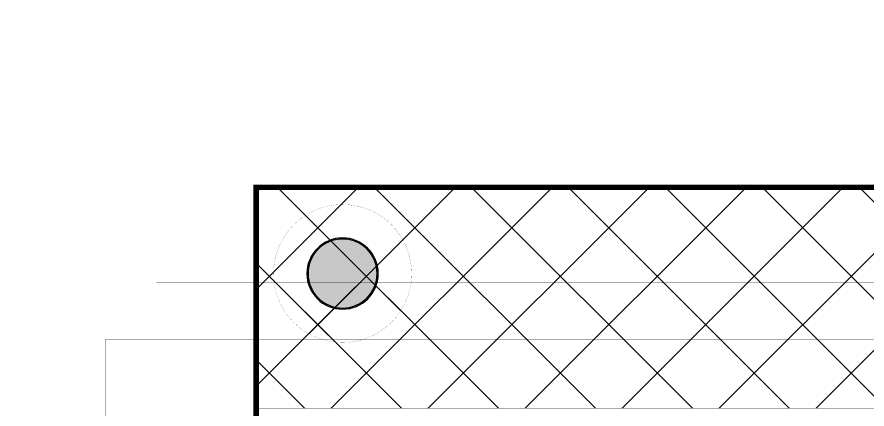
# Model space of a CAD drawing. Header units: millimetres. Extents: x -61 to 56, y -72 to 70.
# Drawn here: x -61.08 to -21.71, y 52.22 to 70.4 of the extents above; entities that cross this region are included whole.
import ezdxf

# ---------------------------------------------------------------- set-up
doc = ezdxf.new("R2010")
doc.units = ezdxf.units.MM
doc.header["$MEASUREMENT"] = 0
for name, color, linetype, true_color in [('02GND', 7, 'Continuous', 0x999966), ('03POWER', 7, 'Continuous', 0x008000), ('Board-Outline-Layer', 7, 'Continuous', 0xff00ff), ('Bottom-Layer', 7, 'Continuous', 0x0000ff), ('Bottom-Paste-Mask-Layer', 7, 'Continuous', 0x800000), ('Bottom-Solder-Mask-Layer', 7, 'Continuous', 0xaa00ff), ('Hole-Layer', 7, 'Continuous', 0x222222), ('Multi-Layer', 7, 'Continuous', 0xc0c0c0), ('Top-Layer', 7, 'Continuous', 0xff0000), ('Top-Paste-Mask-Layer', 7, 'Continuous', 0x808080), ('Top-Solder-Mask-Layer', 7, 'Continuous', 0x800080)]:
    doc.layers.add(name, color=color, linetype=linetype, true_color=true_color)
pattern_1 = [(45, (0, 0), (-2.24506, 2.24506), []), (135, (0, 0), (-2.24506, -2.24506), [])]

msp = doc.modelspace()

# ---------------------------------------------------------------- hatches: boundary and pattern name
at = {"layer": 'Bottom-Layer'}
msp.add_hatch(color=256, dxfattribs=at).paths.add_polyline_path([(-47.6, 58.5, 1), (-44.4, 58.5, 1)])
at = {"layer": 'Bottom-Paste-Mask-Layer'}
msp.add_hatch(color=256, dxfattribs=at).paths.add_polyline_path([(-47.6, 58.5, 1), (-44.4, 58.5, 1)])
at = {"layer": 'Bottom-Solder-Mask-Layer'}
msp.add_hatch(color=256, dxfattribs=at).paths.add_polyline_path([(-47.651, 58.5, 1), (-44.349, 58.5, 1)])
at = {"layer": 'Hole-Layer'}
msp.add_hatch(color=256, dxfattribs=at).paths.add_polyline_path([(-47.6, 58.5, 1), (-44.4, 58.5, 1)])
at = {"layer": 'Multi-Layer'}
h = msp.add_hatch(dxfattribs=at)
h.set_pattern_fill('ANSI37', color=256, style=0)
h.set_pattern_definition(pattern_1)
h.paths.add_polyline_path([(-50, 52.257), (-50, 62.5), (49.991, 62.5), (49.991, 52.257)])
h = msp.add_hatch(dxfattribs=at)
h.set_pattern_fill('ANSI37', color=256, style=0)
h.set_pattern_definition(pattern_1)
h.paths.add_polyline_path([(-49.2, 58.5, 1), (-42.8, 58.5, 1)])
msp.add_hatch(color=256, dxfattribs=at).paths.add_polyline_path([(-47.6, 58.5, 1), (-44.4, 58.5, 1)])
msp.add_hatch(color=256, dxfattribs=at).paths.add_polyline_path([(-47.6, 58.5, 1), (-44.4, 58.5, 1)])
msp.add_hatch(color=256, dxfattribs=at).paths.add_polyline_path([(-47.6, 58.5, 1), (-44.4, 58.5, 1)])
at = {"layer": 'Top-Layer'}
msp.add_hatch(color=256, dxfattribs=at).paths.add_polyline_path([(-47.6, 58.5, 1), (-44.4, 58.5, 1)])
at = {"layer": 'Top-Paste-Mask-Layer'}
msp.add_hatch(color=256, dxfattribs=at).paths.add_polyline_path([(-47.6, 58.5, 1), (-44.4, 58.5, 1)])
at = {"layer": 'Top-Solder-Mask-Layer'}
msp.add_hatch(color=256, dxfattribs=at).paths.add_polyline_path([(-47.651, 58.5, 1), (-44.349, 58.5, 1)])

# ---------------------------------------------------------------- linework, layer by layer
at = {"layer": '02GND', "const_width": 0.00508}
msp.add_lwpolyline([(-55.987, -65.689), (-55.987, 65.092), (56.11, 65.092), (56.11, -65.689)], close=True, dxfattribs=at)
at = {"layer": '03POWER', "const_width": 0.00508}
msp.add_lwpolyline([(-61.075, -68.281), (-61.075, 70.393), (53.654, 70.393), (53.654, -68.281)], close=True, dxfattribs=at)
at = {"layer": 'Board-Outline-Layer', "const_width": 0.254}
msp.add_lwpolyline([(-50, -62.5), (-50, 62.5), (50, 62.5), (50, -62.5)], close=True, dxfattribs=at)
at = {"layer": 'Bottom-Layer'}
msp.add_lwpolyline([(-47.6, 58.5, 1), (-44.4, 58.5, 1)], format="xyb", close=True, dxfattribs=at)
at = {"layer": 'Bottom-Layer', "const_width": 0.00508}
msp.add_lwpolyline([(-54.628, -65.079), (-54.628, 58.07), (53.522, 58.07), (53.522, -65.079)], close=True, dxfattribs=at)
at = {"layer": 'Bottom-Paste-Mask-Layer'}
msp.add_lwpolyline([(-47.6, 58.5, 1), (-44.4, 58.5, 1)], format="xyb", close=True, dxfattribs=at)
at = {"layer": 'Bottom-Solder-Mask-Layer'}
msp.add_lwpolyline([(-47.651, 58.5, 1), (-44.349, 58.5), (-44.349, 58.5, 1), (-47.651, 58.5)], format="xyb", dxfattribs=at)
at = {"layer": 'Hole-Layer'}
msp.add_lwpolyline([(-47.6, 58.5, 1), (-44.4, 58.5, 1)], format="xyb", close=True, dxfattribs=at)
at = {"layer": 'Multi-Layer', "const_width": 0.00508}
msp.add_lwpolyline([(-50, 52.257), (-50, 62.5), (49.991, 62.5), (49.991, 52.257)], close=True, dxfattribs=at)
msp.add_lwpolyline([(-49.2, 58.5, 1), (-42.8, 58.5), (-42.8, 58.5, 1), (-49.2, 58.5)], format="xyb", dxfattribs=at)
at = {"layer": 'Multi-Layer'}
msp.add_lwpolyline([(-47.6, 58.5, 1), (-44.4, 58.5, 1)], format="xyb", close=True, dxfattribs=at)
msp.add_lwpolyline([(-47.6, 58.5, 1), (-44.4, 58.5, 1)], format="xyb", close=True, dxfattribs=at)
msp.add_lwpolyline([(-47.6, 58.5, 1), (-44.4, 58.5, 1)], format="xyb", close=True, dxfattribs=at)
at = {"layer": 'Top-Layer'}
msp.add_lwpolyline([(-47.6, 58.5, 1), (-44.4, 58.5, 1)], format="xyb", close=True, dxfattribs=at)
at = {"layer": 'Top-Layer', "const_width": 0.00508}
msp.add_lwpolyline([(-56.996, -72.447), (-56.996, 55.439), (53.522, 55.439), (53.522, -72.447)], close=True, dxfattribs=at)
at = {"layer": 'Top-Paste-Mask-Layer'}
msp.add_lwpolyline([(-47.6, 58.5, 1), (-44.4, 58.5, 1)], format="xyb", close=True, dxfattribs=at)
at = {"layer": 'Top-Solder-Mask-Layer'}
msp.add_lwpolyline([(-47.651, 58.5, 1), (-44.349, 58.5), (-44.349, 58.5, 1), (-47.651, 58.5)], format="xyb", dxfattribs=at)

doc.saveas('drawing.dxf')
